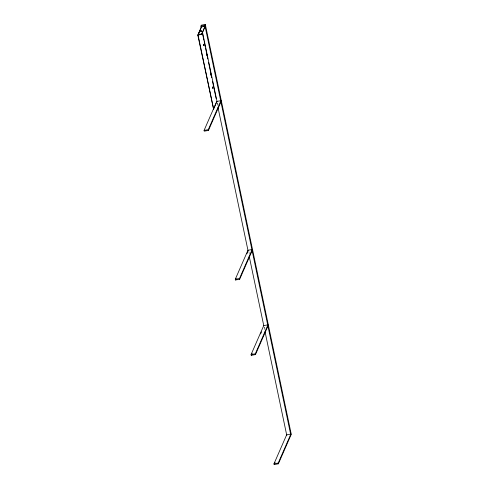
<?xml version="1.0" encoding="UTF-8"?>
<svg xmlns="http://www.w3.org/2000/svg" width="489" height="489" viewBox="0 0 489 489"><rect width="100%" height="100%" fill="white"/><g stroke="black" fill="none" stroke-linecap="round" stroke-linejoin="round"><path stroke-width="0.37" stroke-dasharray="2.44 1.83" d="M217.654 102.855L218.125 105.098M248.84 251.554L249.311 253.797M264.671 327.025L264.983 328.516M217.073 103.081L217.544 105.318M264.091 327.245L264.72 330.234"/><path stroke-width="0.73" d="M210.631 74.047L210.838 75.049L210.71 74.059M201.248 27.61L200.93 26.113L201.358 25.147L205.313 24.45L291.193 433.926L290.772 434.898M197.813 35.165L201.279 27.017L205.05 26.198L201.719 34.212L198.076 35.122L213.607 109.145L197.813 35.165L198.1 34.597L201.664 33.955M198.234 34.554L201.621 26.797M198.289 34.817L198.852 33.521M198.925 33.179L200.337 29.951M290.613 434.146L204.891 25.422L205.313 24.45M201.719 34.212L205.105 26.455L203.736 26.693M204.078 130.392L216.731 101.437L220.949 100.691L221.114 101.474L208.461 130.429L204.243 131.168L204.078 130.392L208.296 129.652L220.949 100.691M213.607 109.145L216.994 101.388L202.409 31.846M235.295 279.225L247.947 250.264L252.165 249.524L252.33 250.301L239.677 279.262L235.453 280.001L235.295 279.225L239.512 278.486L252.165 249.524M235.453 280.001L236.059 278.62M246.902 253.803L247.807 251.731M251.089 354.543L263.742 325.588L267.966 324.843L268.125 325.619L255.472 354.58L251.254 355.32L251.089 354.543L255.313 353.804L267.966 324.843M251.254 355.32L252.159 353.254M260.594 333.95L261.499 331.878M273.999 463.774L286.652 434.813L290.876 434.073L291.034 434.849L278.382 463.81L274.164 464.55L273.999 463.774L278.223 463.034L290.876 434.073M274.164 464.55L275.069 462.484M200.93 26.113L204.891 25.422M202.146 31.895L203.907 40.312M204.182 41.614L205.319 47.036M205.594 48.344L207.825 58.992M208.577 62.555L211.743 77.672M212.495 81.247L216.132 98.595M218.015 107.562L248.106 251.04M249.201 256.26L263.779 325.747M265.032 331.725L286.817 435.589M208.296 129.652L208.461 130.429M239.512 278.486L239.677 279.262M255.313 353.804L255.472 354.58M278.223 463.034L278.382 463.81M203.393 45.184L203.351 44.273L203.613 45.208M203.571 44.322L203.864 45.697L203.571 44.322M206.768 54.334L206.975 55.33L206.768 54.334M210.893 74.004L211.101 75.006L210.893 74.004M212.532 87.03L212.819 88.405L212.532 87.03M200.857 31.088L201.621 30.978L200.857 31.088M200.912 31.345L201.676 31.21L200.961 31.314"/></g></svg>
